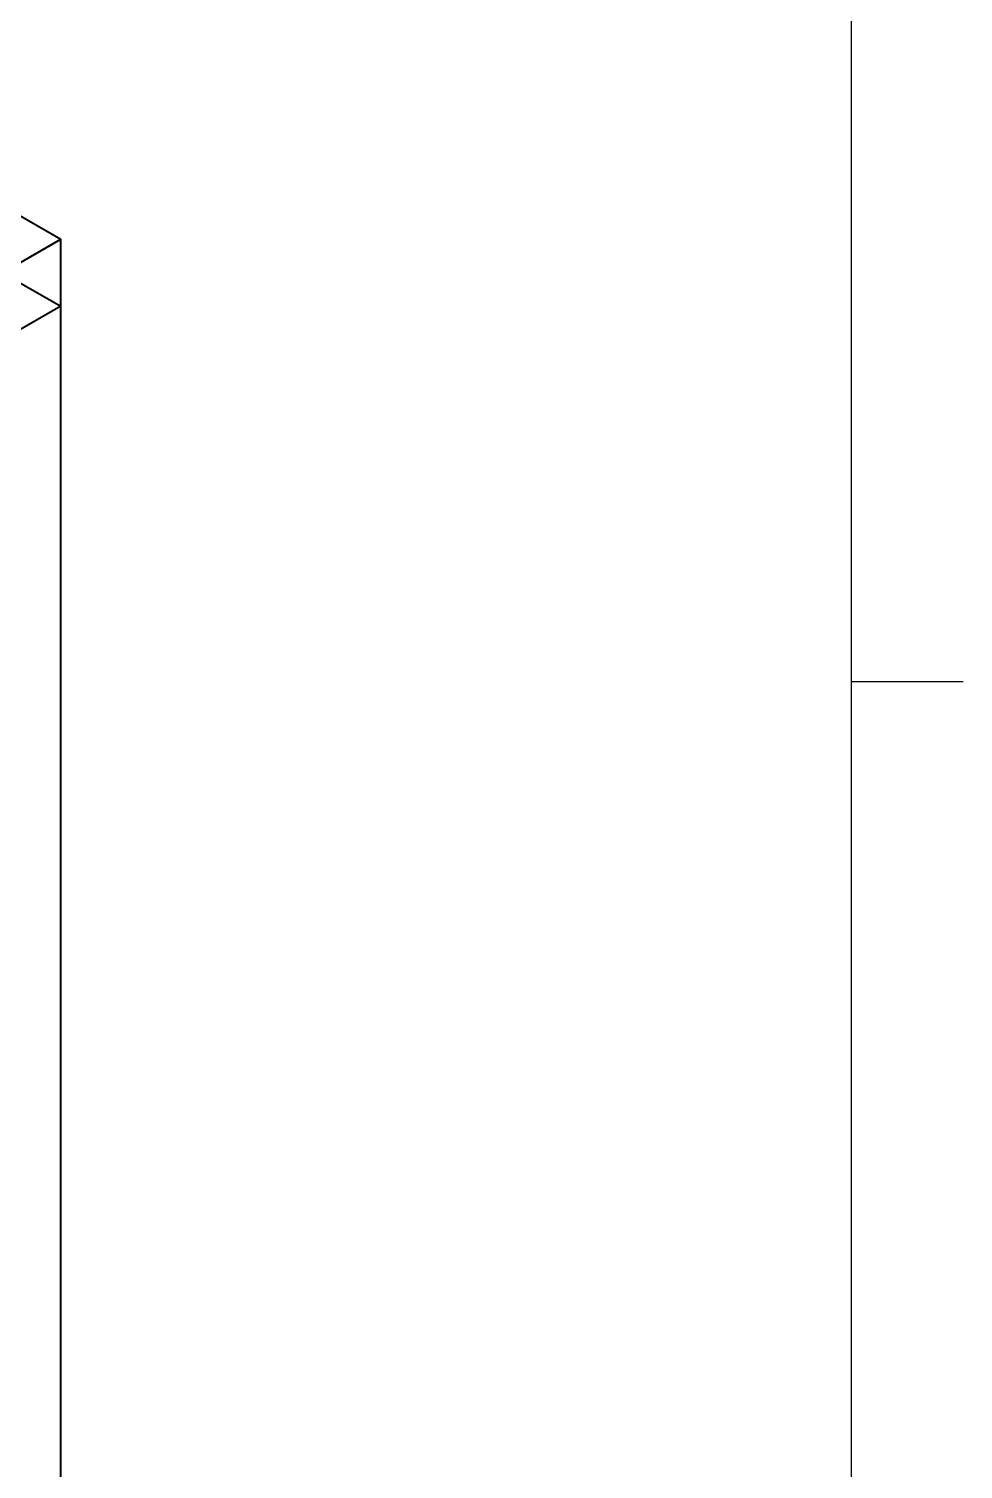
# Model space of a CAD drawing. Header units: inches. Extents: x 6934 to 18973, y 4254 to 7629.
# Drawn here: x 11407 to 11633.6, y 6878 to 7227 of the extents above; entities that cross this region are included whole.
import ezdxf

# ---------------------------------------------------------------- set-up
doc = ezdxf.new("R2010")
doc.units = ezdxf.units.IN
doc.header["$MEASUREMENT"] = 0
doc.layers.add('POWER SUPPLY CASE OUTLINE$0$가시적인 것(ISO)', color=3, linetype='Continuous', lineweight=40, true_color=0x00ff00)
doc.layers.add('POWER SUPPLY CASE OUTLINE$0$경계(ISO)', color=7, linetype='Continuous', lineweight=25)

# ---------------------------------------------------------------- blocks, each defined once
blk = doc.blocks.new('POWER SUPPLY CASE OUTLINE$0$경계 Default Border')
at = {"layer": 'POWER SUPPLY CASE OUTLINE$0$경계(ISO)'}
blk.add_line((584, 350), (587.4, 350), dxfattribs=at)
at = {"layer": 'POWER SUPPLY CASE OUTLINE$0$경계(ISO)', "flags": 128}
blk.add_lwpolyline([(10, 10), (10, 410), (584, 410), (584, 10), (10, 10)], dxfattribs=at)

msp = doc.modelspace()

# ---------------------------------------------------------------- linework, layer by layer
at = {"layer": 'POWER SUPPLY CASE OUTLINE$0$가시적인 것(ISO)'}
for p, q in [((11367.756, 7203.125), (11414.759, 7176.058)), ((11402.314, 7168.891), (11414.759, 7176.058)), ((11414.759, 6577.677), (11414.759, 7176.058)), ((11402.314, 7166.937), (11414.759, 7159.77)), ((11414.759, 7159.77), (11047.064, 6948.028))]:
    msp.add_line(p, q, dxfattribs=at)

# ---------------------------------------------------------------- block references
at = {"xscale": 8, "yscale": 8, "zscale": 8}
msp.add_blockref('POWER SUPPLY CASE OUTLINE$0$경계 Default Border', (6934.363, 4268.862), dxfattribs=at)

doc.saveas('drawing.dxf')
